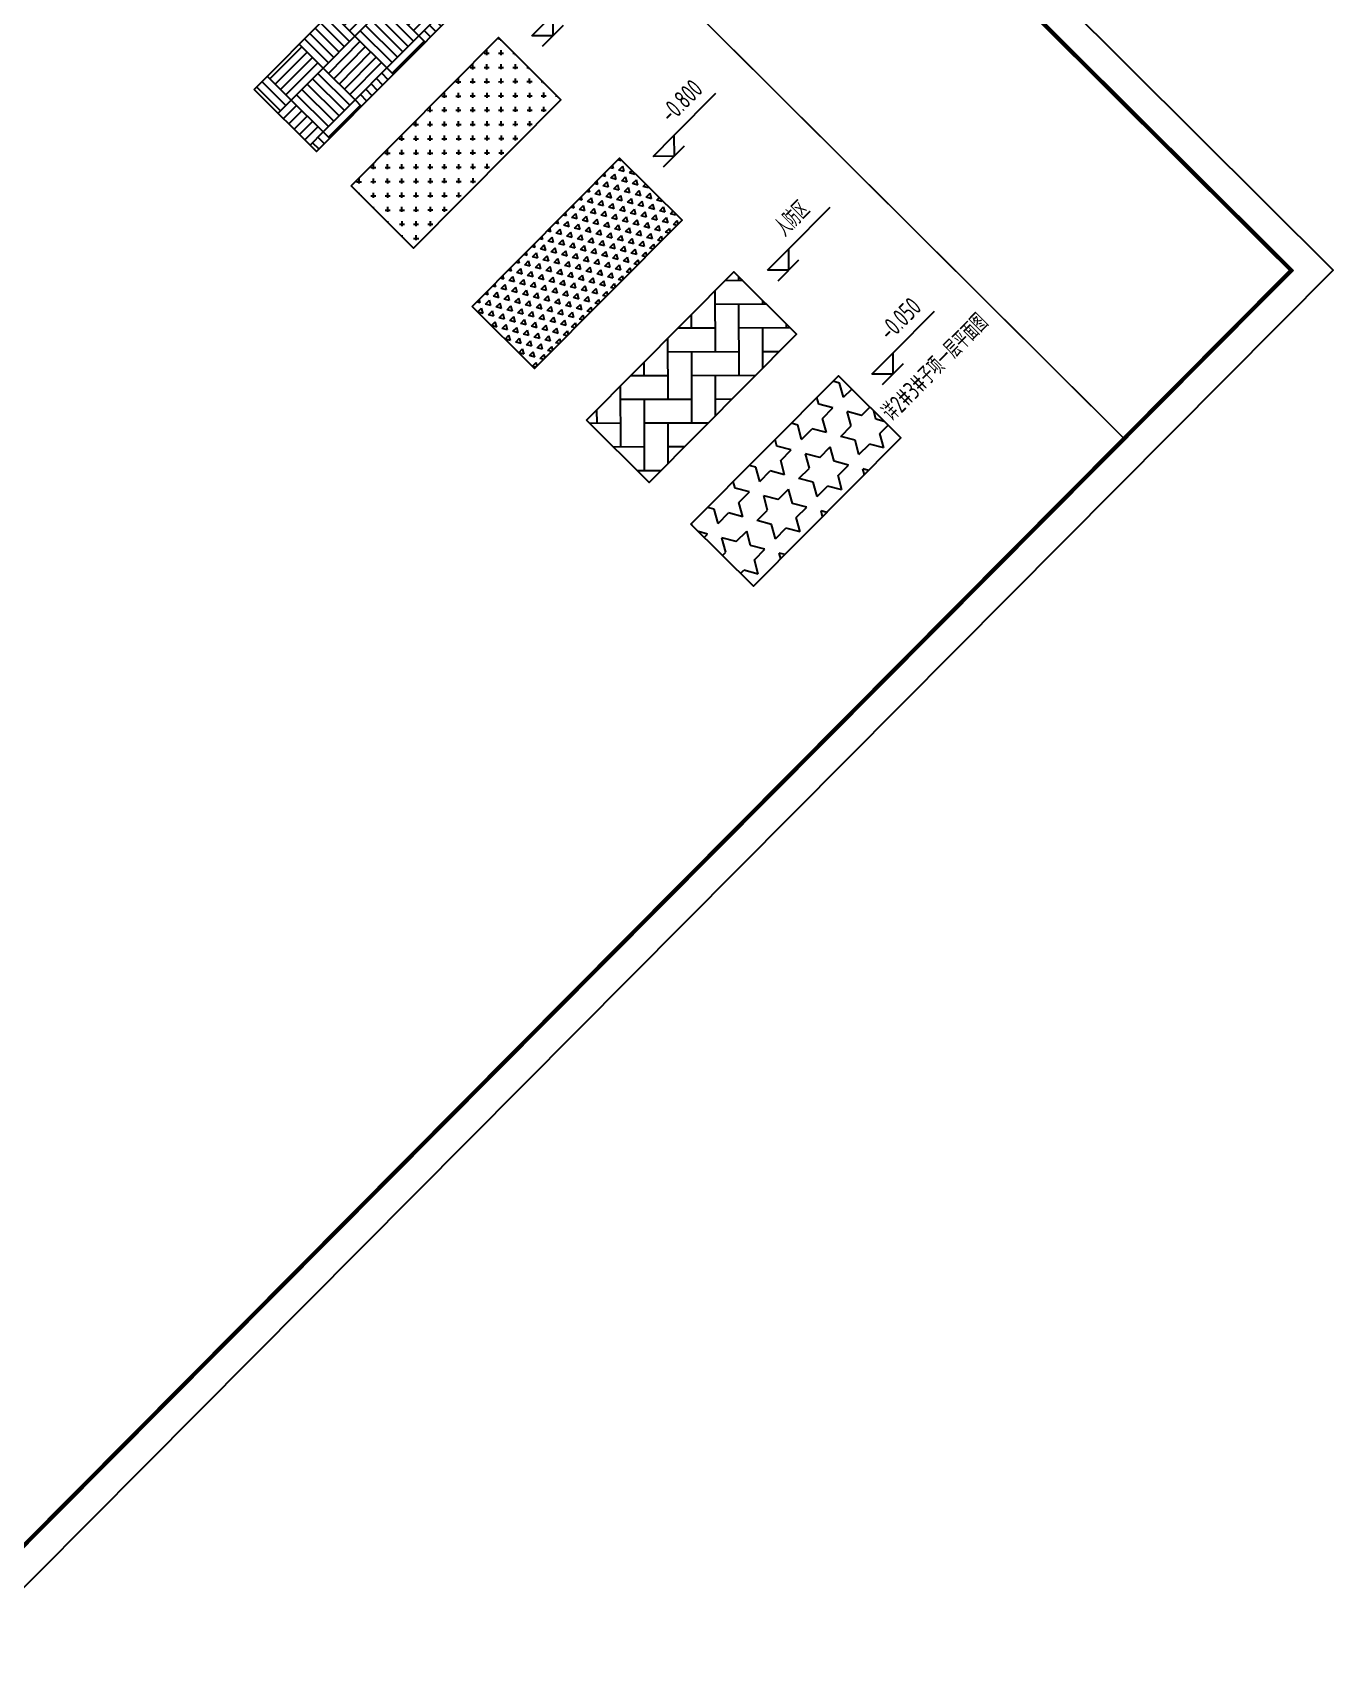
# Model space of a CAD drawing. Extents: x 175043 to 520012312, y -19343 to 3500891844.
# Drawn here: x 518955873 to 518999749, y 3499882692 to 3499937871 of the extents above; entities that cross this region are included whole.
import ezdxf

# ---------------------------------------------------------------- set-up
doc = ezdxf.new("R2010")
doc.units = 0
doc.header["$LTSCALE"] = 1000
doc.header["$MEASUREMENT"] = 0
doc.layers.get('0').update_dxf_attribs({"linetype": 'CONTINUOUS'})
for name, color, linetype in [('AD-LEVL-HIGH', 61, 'CONTINUOUS'), ('AD-NOTE-HOLE', 51, 'CONTINUOUS'), ('AE-EQPM-TOLT', 70, 'CONTINUOUS'), ('S_HOLE', 201, 'CONTINUOUS')]:
    doc.layers.add(name, color=color, linetype=linetype)
doc.layers.add('内框', color=8, linetype='CONTINUOUS', plot=False)
doc.styles.add('TH-STYLE1', font='Tssdeng.shx', dxfattribs={"width": 0.7, "bigfont": 'Tssdchn.shx'})
doc.styles.add('TH-STYLE3', font='tssdeng.shx', dxfattribs={"width": 0.7, "bigfont": 'tssdchn.shx'})
doc.styles.add('黑体', font='simhei.ttf')

# ---------------------------------------------------------------- blocks, each defined once
blk = doc.blocks.new('THAPE_A0L_inner')
at = {"layer": '内框'}
blk.add_lwpolyline([(0, 0), (1189, 0), (1189, 841.0000000000001), (0, 841.0000000000001)], close=True, dxfattribs=at)
at = {"layer": '内框', "const_width": 1.4}
blk.add_lwpolyline([(25, 831.0000000000001), (25, 10), (1179, 10), (1179, 831.0000000000001)], close=True, dxfattribs=at)
at = {"layer": '内框', "const_width": 0.5}
blk.add_lwpolyline([(1099, 831.0000000000001), (1099, 10)], dxfattribs=at)
at = {"layer": '内框', "style": '黑体', "width": 0.7999999999999972}
blk.add_attdef('内框名称', (66.24697749059997, 846.9568371820002), '', height=9, dxfattribs=at)
blk = doc.blocks.new('*U113')
for p, q in [((-200, 200), (200, 200)), ((0, 0), (-200, 200)), ((-200, 0), (200, 0)), ((200, 200), (0, 0)), ((200, 200), (1000, 200))]:
    blk.add_line(p, q)
at = {"style": 'TH-STYLE1', "width": 0.7}
blk.add_attdef('标高', (280.0674475692795, 333.9894894305617), '', height=250, dxfattribs=at)

msp = doc.modelspace()

# ---------------------------------------------------------------- hatches: boundary and pattern name
h = msp.add_hatch()
h.set_pattern_fill('AR-HBONE', color=256, scale=200, style=0)
h.set_pattern_definition([(90.15766774840532, (518959465.3516209, 3500013456.630589), (-802.1984252823243, 797.7955167049755), [2400, -800]), (180.1576677484053, (518959463.1501666, 3500014256.62756), (-802.1984252823243, 797.7955167049755), [2400, -800])])
h.paths.add_polyline_path([(518974557.0144902, 3499924806.122096), (518979530.6746284, 3499929807.172355), (518981639.4408905, 3499927709.955536), (518976665.7807519, 3499922708.905276)])
at = {"transparency": 33554687}
h = msp.add_hatch(dxfattribs=at)
h.set_pattern_fill('STARS', color=256, scale=4000)
h.set_pattern_definition([(45.15733132003303, (518829702.4897509, 3500002098.84789), (-614.0516688345359, 610.6885854303196), [500, -500]), (105.157331320033, (518829702.4897509, 3500002098.84789), (-835.8976632011081, -226.4400517317773), [500, -500]), (165.157331320033, (518829571.7545246, 3500002581.453632), (-221.8459943665723, -837.128637162097), [500, -500])])
h.paths.add_polyline_path([(518978078.8440501, 3499921303.622283), (518983052.5041884, 3499926304.672542), (518985161.2704504, 3499924207.455723), (518980187.6103118, 3499919206.405464)])
at = {"layer": 'AE-EQPM-TOLT'}
h = msp.add_hatch(dxfattribs=at)
h.set_pattern_fill('AR-PARQ1', color=243, scale=499.9999999999999, angle=3.905255200120808e-05)
h.set_pattern_definition([(135.1573313187538, (518817322.6499227, 3499802644.557448), (-2155.25334346861, -5.918231777823394), [1524, -1524]), (135.1573313187538, (518817501.7611821, 3499802824.655079), (-2155.25334346861, -5.918231777823394), [1524, -1524]), (135.1573313187538, (518817680.8724414, 3499803004.752709), (-2155.25334346861, -5.918231777823394), [1524, -1524]), (135.1573313187538, (518817859.9837008, 3499803184.850341), (-2155.25334346861, -5.918231777823394), [1524, -1524]), (135.1573313187538, (518818039.0949599, 3499803364.947972), (-2155.25334346861, -5.918231777823394), [1524, -1524]), (135.1573313187538, (518818218.2062194, 3499803545.045604), (-2155.25334346861, -5.918231777823394), [1524, -1524]), (135.1573313187538, (518818397.3174787, 3499803725.143235), (-2155.25334346861, -5.918231777823394), [1524, -1524]), (45.15733131875388, (518816242.064135, 3499803719.225004), (2155.25334346861, 5.918231777823394), [1523.999999999999, -1523.999999999999]), (45.15733131875388, (518816061.9665039, 3499803898.336263), (2155.25334346861, 5.918231777823394), [1523.999999999999, -1523.999999999999]), (45.15733131875388, (518815881.8688725, 3499804077.447522), (2155.25334346861, 5.918231777823394), [1523.999999999999, -1523.999999999999]), (45.15733131875388, (518815701.7712415, 3499804256.558782), (2155.25334346861, 5.918231777823394), [1523.999999999999, -1523.999999999999]), (45.15733131875388, (518815521.6736101, 3499804435.67004), (2155.25334346861, 5.918231777823394), [1523.999999999999, -1523.999999999999]), (45.15733131875388, (518815341.5759788, 3499804614.781301), (2155.25334346861, 5.918231777823394), [1523.999999999999, -1523.999999999999]), (45.15733131875388, (518815161.4783474, 3499804793.892559), (2155.25334346861, 5.918231777823394), [1523.999999999999, -1523.999999999999])])
h.paths.add_polyline_path([(518963342.2821732, 3499935959.301764), (518968315.9423114, 3499940960.352022), (518970424.7085735, 3499938863.135203), (518965451.0484349, 3499933862.084944)])
at = {"layer": 'S_HOLE'}
h = msp.add_hatch(dxfattribs=at)
h.set_pattern_fill('石膏板', color=256, scale=2000, style=0)
h.set_pattern_definition([(90.15766774840532, (518959465.5851204, 3500013371.778097), (-479.99818259619, -1.320872573204667), [169.8, -310]), (180.1576677484053, (518959550.2041134, 3500013456.864089), (1.320872573204667, -479.99818259619), [169.8, -310])])
h.paths.add_polyline_path([(518966610.6090182, 3499932708.913303), (518971584.2691565, 3499937709.963562), (518973693.0354185, 3499935612.746743), (518968719.3752799, 3499930611.696483)])
h = msp.add_hatch(dxfattribs=at)
h.set_pattern_fill('TRIANG', color=256, scale=1000, style=0)
h.set_pattern_definition([(105.1576677484053, (518959465.3516209, 3500013456.630589), (-362.487896563836, 96.06000506178592), [187.5, -187.5]), (165.1576677484053, (518959465.3516209, 3500013456.630589), (-264.4343529530864, -265.893724457775), [187.5, -187.5]), (45.15766774840534, (518959284.1076726, 3500013504.660591), (-98.05354361074973, 361.953729519561), [187.5, -187.5])])
h.paths.add_polyline_path([(518970696.5470819, 3499928645.401126), (518975670.2072201, 3499933646.451385), (518977778.9734822, 3499931549.234566), (518972805.3133436, 3499926548.184306)])

# ---------------------------------------------------------------- linework, layer by layer
at = {"layer": 'AE-EQPM-TOLT', "color": 243}
for points in [[(518963342.2821732, 3499935959.301764), (518968315.9423114, 3499940960.352022), (518970424.7085735, 3499938863.135203), (518965451.0484349, 3499933862.084944)], [(518966610.6090182, 3499932708.913303), (518971584.2691565, 3499937709.963562), (518973693.0354185, 3499935612.746743), (518968719.3752799, 3499930611.696483)], [(518970696.5470819, 3499928645.401126), (518975670.2072201, 3499933646.451385), (518977778.9734822, 3499931549.234566), (518972805.3133436, 3499926548.184306)], [(518974557.0144902, 3499924806.122096), (518979530.6746284, 3499929807.172355), (518981639.4408905, 3499927709.955536), (518976665.7807519, 3499922708.905276)], [(518978078.8440501, 3499921303.622283), (518983052.5041884, 3499926304.672542), (518985161.2704504, 3499924207.455723), (518980187.6103118, 3499919206.405464)]]:
    msp.add_lwpolyline(points, close=True, dxfattribs=at)

# ---------------------------------------------------------------- block references
at = {"layer": 'AD-LEVL-HIGH', "xscale": 2.5, "yscale": 2.5, "zscale": 2.5, "rotation": 45.15733694238592}
for p, values in [((518973423.144968, 3499937767.479337), {'标高': '-0.400'}), ((518977509.0830317, 3499933703.96716), {'标高': '-0.800'}), ((518981369.55044, 3499929864.68813), {'标高': '人防区'}), ((518984891.3799999, 3499926362.188318), {'标高': '-0.050'})]:
    msp.add_blockref('*U113', p, dxfattribs=at).add_auto_attribs(values)
at = {"layer": '内框', "xscale": 100, "yscale": 100, "zscale": 100, "rotation": 45.15729833413873}
msp.add_blockref('THAPE_A0L_inner', (518915904.8561424, 3499845557.300851), dxfattribs=at)

# ---------------------------------------------------------------- texts
at = {"layer": 'AD-NOTE-HOLE', "style": 'TH-STYLE3', "width": 0.699999988079071}
msp.add_text('详2#3#子项一层平面图', height=625, rotation=45.15734129357339, dxfattribs=at).set_placement((518984881.4169882, 3499924729.05856))

doc.saveas('drawing.dxf')
